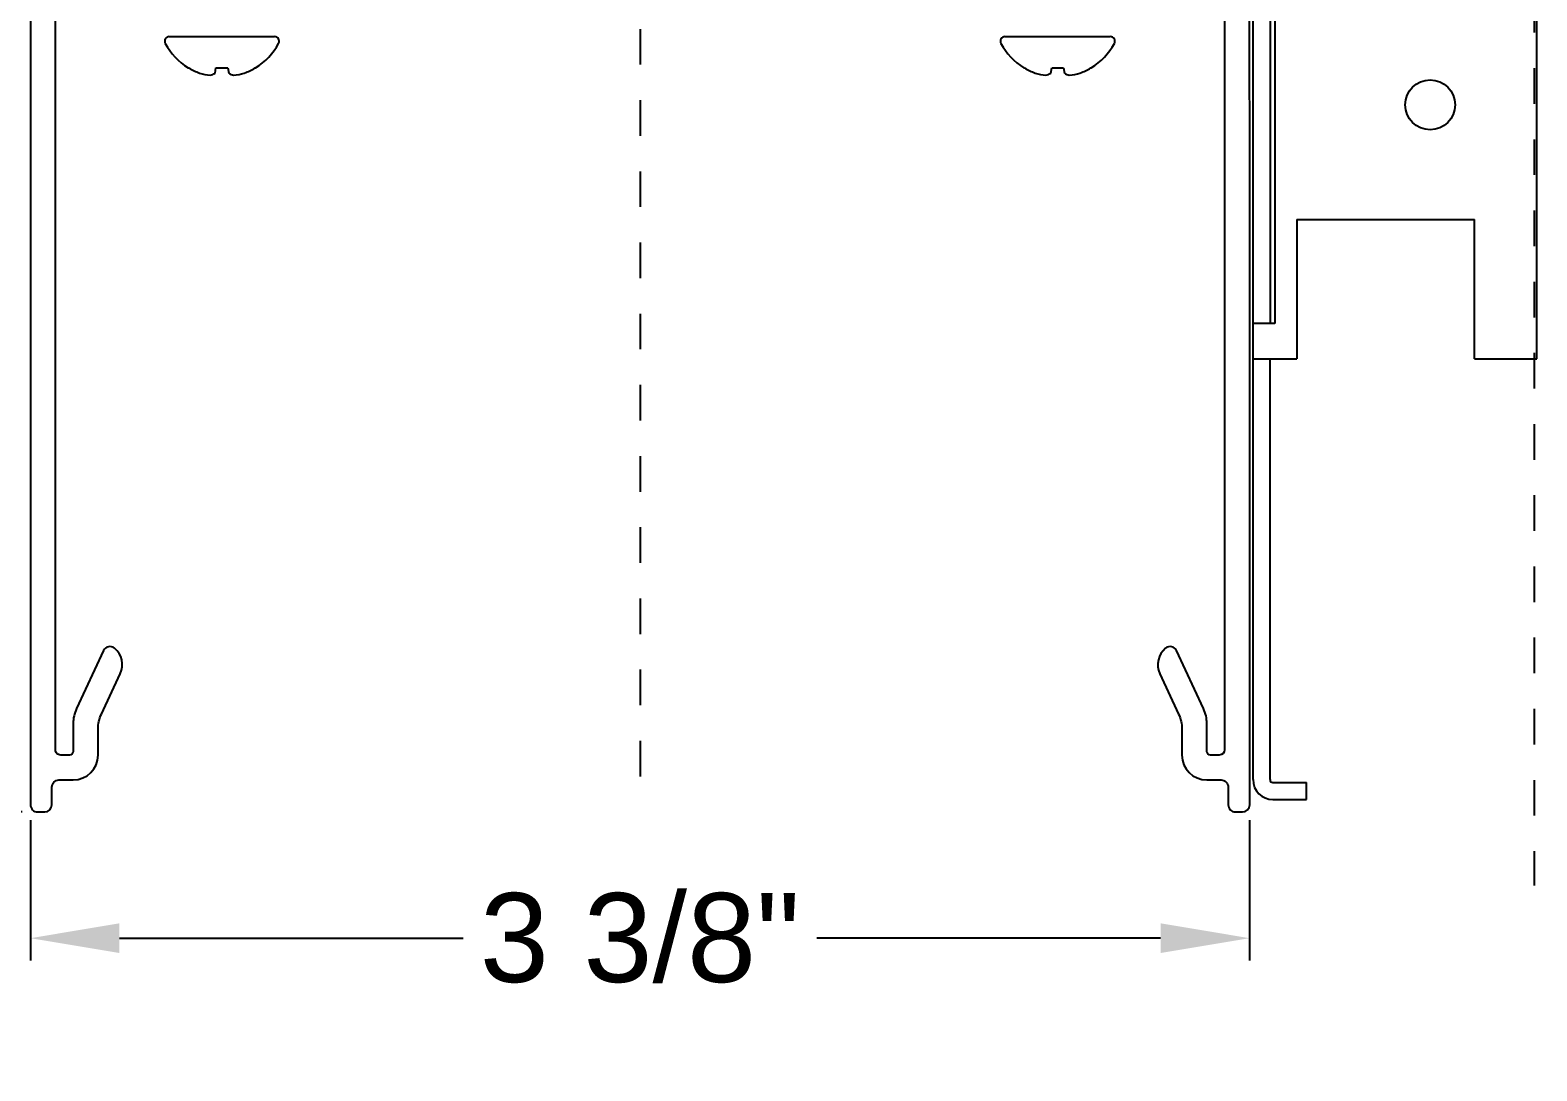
# Model space of a CAD drawing. Header units: inches. Extents: x -6.1 to 5.8, y -0.7 to 6.1.
# Drawn here: x -1.715 to 2.522, y -0.727 to 2.197 of the extents above; entities that cross this region are included whole.
import ezdxf

# ---------------------------------------------------------------- set-up
doc = ezdxf.new("R2010")
doc.units = ezdxf.units.IN
doc.header["$LTSCALE"] = 0.5
doc.header["$MEASUREMENT"] = 0
doc.linetypes.add('PHANTOM', pattern=[0.5, 0.25, -0.05, 0.05, -0.05, 0.05, -0.05])
doc.layers.get('Defpoints').update_dxf_attribs({"linetype": 'CONTINUOUS'})
doc.layers.add('Construction', color=60, linetype='PHANTOM', plot=False)
doc.layers.add('CUST DWG', color=60, linetype='CONTINUOUS', lineweight=20)
for name, color, linetype in [('Hardware', 242, 'CONTINUOUS'), ('Housing', 150, 'CONTINUOUS'), ('Mounting', 4, 'CONTINUOUS')]:
    doc.layers.add(name, color=color, linetype=linetype)
doc.styles.get("Standard").update_dxf_attribs({"font": 'arial.ttf'})
doc.dimstyles.new('LSAD_CustDims', dxfattribs={"dimtxt": 1, "dimasz": 1, "dimexe": 0.0625, "dimexo": 0.042969, "dimgap": 0.0625, "dimtad": 0, "dimtih": 1, "dimtoh": 1, "dimdec": 3, "dimzin": 0, "dimdsep": 46, "dimlunit": 4, "dimtxsty": 'Standard', "dimcen": 0.125, "dimclrd": 256, "dimclre": 256, "dimclrt": 256, "dimadec": 0, "dimazin": 0, "dimtfac": 1, "dimtdec": 3, "dimtix": 1, "dimtofl": 0, "dimtmove": 0, "dimatfit": 3, "dimfxl": 1, "dimfrac": 2, "dimtolj": 1, "dimtzin": 0, "dimarcsym": 0})

# ---------------------------------------------------------------- blocks, each defined once
blk = doc.blocks.new('*D0')
at = {"layer": 'CUST DWG', "lineweight": -2, "ltscale": 0.5, "transparency": 16777216}
for p, q in [((-1.7367, 4), (-3.5033, 4)), ((-3.4408, 3.75), (-3.4408, 2.1875)), ((-3.4408, 0.25), (-3.4408, 1.8125)), ((-1.7367, 0), (-3.5033, 0))]:
    blk.add_line(p, q, dxfattribs=at)
at = {"layer": 'CUST DWG', "ltscale": 0.5, "transparency": 16777216}
for points in [[(-3.4825, 3.75), (-3.3991, 3.75), (-3.4408, 4)], [(-3.4825, 0.25), (-3.3991, 0.25), (-3.4408, 0)]]:
    blk.add_solid(points, dxfattribs=at)
at = {"layer": 'Defpoints', "color": 0, "ltscale": 0.5, "transparency": 16777216}
for p in [(-3.4408, 4), (-1.6938, 4), (-1.6938, 0)]:
    blk.add_point(p, dxfattribs=at)
at = {"layer": 'CUST DWG', "ltscale": 0.5, "transparency": 16777216, "insert": (-3.4408, 2), "char_height": 0.25, "attachment_point": 5}
blk.add_mtext('\\A1;4"', dxfattribs=at)
blk = doc.blocks.new('*D1')
at = {"layer": 'CUST DWG', "lineweight": -2, "ltscale": 0.5, "transparency": 16777216}
for p, q in [((-1.7138, -0.023), (-1.7138, -0.4171)), ((1.7137, -0.023), (1.7137, -0.4171)), ((-1.4638, -0.3546), (-0.4974, -0.3546)), ((1.4637, -0.3546), (0.4974, -0.3546))]:
    blk.add_line(p, q, dxfattribs=at)
at = {"layer": 'CUST DWG', "ltscale": 0.5, "transparency": 16777216}
for points in [[(-1.4638, -0.3129), (-1.4638, -0.3962), (-1.7138, -0.3546)], [(1.4637, -0.3129), (1.4637, -0.3962), (1.7137, -0.3546)]]:
    blk.add_solid(points, dxfattribs=at)
at = {"layer": 'Defpoints', "color": 0, "ltscale": 0.5, "transparency": 16777216}
for p in [(-1.7138, 0.02), (1.7137, 0.02), (-1.7138, -0.3546)]:
    blk.add_point(p, dxfattribs=at)
at = {"layer": 'CUST DWG', "ltscale": 0.5, "transparency": 16777216, "insert": (0, -0.3546), "char_height": 0.25, "attachment_point": 5}
blk.add_mtext('\\A1;3 3/8"', dxfattribs=at)

msp = doc.modelspace()

# ---------------------------------------------------------------- linework, layer by layer
at = {"layer": 'Construction', "ltscale": 0.5, "transparency": 16777216}
for p, q in [((2.514, 5.6898), (2.514, -0.2065)), ((0, 4), (0, 0))]:
    msp.add_line(p, q, dxfattribs=at)
at = {"layer": 'Hardware', "linetype": 'Continuous', "transparency": 16777216}
for p, q in [((-1.3235, 2.1788), (-1.0276, 2.1788)), ((1.0261, 2.1788), (1.3221, 2.1788)), ((-1.2703, 2.0907), (-1.2688, 2.0907)), ((-1.1948, 2.0762), (-1.1922, 2.0907)), ((-1.1922, 2.0907), (-1.1588, 2.0907)), ((-1.1588, 2.0907), (-1.1562, 2.0762)), ((-1.0822, 2.0907), (-1.0807, 2.0907)), ((1.0793, 2.0907), (1.0808, 2.0907)), ((1.1548, 2.0762), (1.1574, 2.0907)), ((1.1574, 2.0907), (1.1908, 2.0907)), ((1.1908, 2.0907), (1.1934, 2.0762)), ((1.2674, 2.0907), (1.2689, 2.0907))]:
    msp.add_line(p, q, dxfattribs=at)
for centre, radius, start, end in [((-1.3235, 2.1657), 0.013, 90, 207.9938), ((-1.0276, 2.1657), 0.013, 332.0062, 90), ((1.0261, 2.1657), 0.013, 90, 207.9938), ((1.3221, 2.1657), 0.013, 332.0062, 90), ((-1.1755, 2.2444), 0.1806, 207.9938, 238.3387), ((-1.1755, 2.2444), 0.1806, 301.6613, 332.0062), ((1.1741, 2.2444), 0.1806, 207.9938, 238.3387), ((1.1741, 2.2444), 0.1806, 301.6613, 332.0062), ((-1.176, 2.2466), 0.1815, 239.229, 249.8813), ((-1.1924, 2.2202), 0.1512, 252.3082, 263.939), ((-1.2194, 2.1115), 0.0431, 284.8076, 304.868), ((-1.1316, 2.1115), 0.0431, 235.132, 255.1924), ((-1.1586, 2.2202), 0.1512, 276.061, 287.6918), ((-1.1751, 2.2466), 0.1815, 290.1187, 300.771), ((1.1737, 2.2466), 0.1815, 239.229, 249.8813), ((1.1572, 2.2202), 0.1512, 252.3082, 263.939), ((1.1302, 2.1115), 0.0431, 284.8076, 304.868), ((1.218, 2.1115), 0.0431, 235.132, 255.1924), ((1.191, 2.2202), 0.1512, 276.061, 287.6918), ((1.1745, 2.2466), 0.1815, 290.1187, 300.771)]:
    msp.add_arc(centre, radius, start, end, dxfattribs=at)
at = {"layer": 'Housing', "linetype": 'Continuous', "transparency": 16777216}
for points in [[(-1.7138, 3.98), (-1.7138, 0.02, 0.414214), (-1.6938, 0), (-1.6738, 0, 0.414211), (-1.6538, 0.02), (-1.6538, 0.07, -0.414213), (-1.6338, 0.09), (-1.5938, 0.09, 0.414213), (-1.5238, 0.16), (-1.5238, 0.2328, -0.109518), (-1.5144, 0.2751), (-1.4614, 0.3886, 0.342129), (-1.4777, 0.4603, 0.490315), (-1.5085, 0.4533), (-1.5844, 0.2906, 0.109518), (-1.5938, 0.2483), (-1.5938, 0.17, -0.414214), (-1.6038, 0.16), (-1.6288, 0.16, -0.414216), (-1.6438, 0.175), (-1.6438, 2.7118, -0.414215)], [(1.6437, 2.7118), (1.6437, 0.175, -0.414213), (1.6287, 0.16), (1.6037, 0.16, -0.414214), (1.5937, 0.17), (1.5937, 0.2483, 0.109518), (1.5844, 0.2906), (1.5085, 0.4533, 0.490315), (1.4777, 0.4603, 0.34213), (1.4614, 0.3886), (1.5144, 0.2751, -0.109518), (1.5237, 0.2328), (1.5237, 0.16, 0.414213), (1.5937, 0.09), (1.6337, 0.09, -0.414214), (1.6537, 0.07), (1.6537, 0.02, 0.414214), (1.6737, 0), (1.6937, 0, 0.414211), (1.7142, 0.02), (1.7137, 3.98, 0.414222)]]:
    msp.add_lwpolyline(points, format="xyb", dxfattribs=at)
at = {"layer": 'Mounting', "transparency": 16777216}
for p, q in [((1.7237, 0.0908), (1.7237, 3.992)), ((1.7715, 3.3228), (1.7715, 1.3728)), ((1.7845, 3.3228), (1.7845, 1.3728)), ((2.5215, 1.2728), (2.5215, 3.2978)), ((1.8465, 1.6648), (2.3465, 1.6648)), ((1.8465, 1.6648), (1.8465, 1.2728)), ((2.3465, 1.2728), (2.3465, 1.6648)), ((1.7845, 1.3728), (1.7237, 1.3728)), ((1.7237, 1.2728), (1.8465, 1.2728)), ((1.7715, 0.0908), (1.7715, 1.2728)), ((2.3465, 1.2728), (2.5215, 1.2728)), ((1.7795, 0.0828), (1.8737, 0.0828)), ((1.8737, 0.035), (1.8737, 0.0828)), ((1.7795, 0.035), (1.8737, 0.035))]:
    msp.add_line(p, q, dxfattribs=at)
msp.add_circle((2.2215, 1.9868), 0.07, dxfattribs=at)
for radius in [0.0558, 0.008]:
    msp.add_arc((1.7795, 0.0908), radius, 180, 270, dxfattribs=at)

# ---------------------------------------------------------------- dimensions: what is measured, and where the dimension line sits
at = {"layer": 'CUST DWG', "ltscale": 0.5, "transparency": 16777216}
for base, p1, p2, angle, picture, middle in [((-3.4408, 4), (-1.6938, 0), (-1.6938, 4), 90, '*D0', (-3.4408, 2)), ((-1.7137503, -0.3545715), (1.7137499, 0.02), (-1.7137503, 0.02), 180, '*D1', (-0.0000002, -0.3545715))]:
    dim = msp.add_linear_dim(base=base, p1=p1, p2=p2, angle=angle, dimstyle='LSAD_CustDims', override={"dimtxt": 0.25, "dimasz": 0.25}, dxfattribs=at)
    dim.commit()
    dim.dimension.update_dxf_attribs({"geometry": picture, "text_midpoint": middle})

doc.saveas('drawing.dxf')
